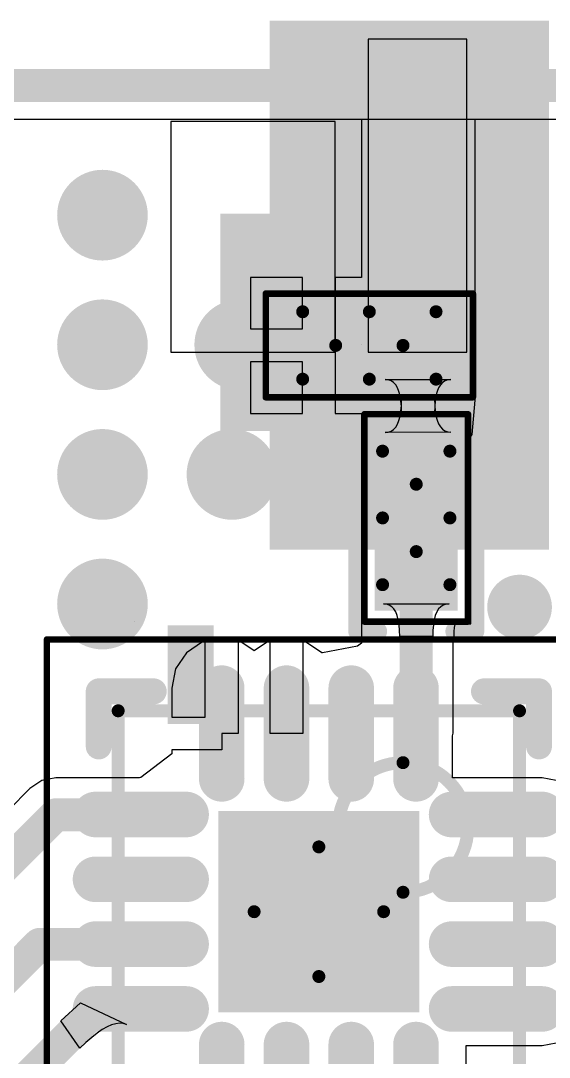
# Model space of a CAD drawing. Header units: millimetres. Extents: x 5.78 to 6.87, y 0.85 to 2.46.
# Drawn here: x 6.2744 to 6.4351, y 2.1458 to 2.4606 of the extents above; entities that cross this region are included whole.
import ezdxf

# ---------------------------------------------------------------- set-up
doc = ezdxf.new("R2010")
doc.units = ezdxf.units.MM
doc.header["$MEASUREMENT"] = 0
for name, color, linetype in [('BottomLayer', 5, 'Continuous'), ('Mechanical1', 6, 'Continuous'), ('Mechanical13', 56, 'Continuous'), ('Mechanical15', 56, 'Continuous'), ('MultiLayer', 9, 'Continuous'), ('TopLayer', 1, 'Continuous'), ('TopOverlay', 2, 'Continuous'), ('TopPaste', 8, 'Continuous'), ('TopSolder', 216, 'Continuous'), ('ViaHoleLayer', 16, 'Continuous')]:
    doc.layers.add(name, color=color, linetype=linetype)

# ---------------------------------------------------------------- blocks, each defined once
blk = doc.blocks.new('CAP_0402_1005_RF_45')
at = {"layer": 'Mechanical13', "const_width": 0.00394}
for points in [[(-0.02028, -0.01024), (-0.02028, 0.01024)], [(-0.02028, 0.01024), (0.02028, 0.01024)], [(0.02028, -0.01024), (0.02028, 0.01024)], [(-0.02028, -0.01024), (0.02028, -0.01024)]]:
    blk.add_lwpolyline(points, dxfattribs=at)
at = {"layer": 'Mechanical13', "const_width": 0.00197}
for points in [[(-0.02126, 0.01024, 1), (-0.01929, 0.01024, 1)], [(-0.02126, 0.01024, 1), (-0.01929, 0.01024, 1)], [(0.01929, 0.01024, 1), (0.02126, 0.01024, 1)], [(0.01929, 0.01024, 1), (0.02126, 0.01024, 1)], [(-0.02126, -0.01024, 1), (-0.01929, -0.01024, 1)], [(-0.02126, -0.01024, 1), (-0.01929, -0.01024, 1)], [(0.01929, -0.01024, 1), (0.02126, -0.01024, 1)], [(0.01929, -0.01024, 1), (0.02126, -0.01024, 1)]]:
    blk.add_lwpolyline(points, format="xyb", close=True, dxfattribs=at)
at = {"layer": 'Mechanical15'}
for points, const_width in [([(-0.0315, -0.01575), (-0.0315, 0.01575)], 0.00197), ([(-0.0315, 0.01575), (0.0315, 0.01575)], 0.00197), ([(0.0315, -0.01575), (0.0315, 0.01575)], 0.00197), ([(0, -0.01024), (0, 0.01024)], 0.00394), ([(-0.01024, 0), (0.01024, 0)], 0.00394), ([(-0.0315, -0.01575), (0.0315, -0.01575)], 0.00197)]:
    blk.add_lwpolyline(points, dxfattribs=dict(at, const_width=const_width))
for points, const_width in [([(-0.03199, 0.01575, 1), (-0.031, 0.01575, 1)], 0.000984), ([(-0.03199, 0.01575, 1), (-0.031, 0.01575, 1)], 0.000984), ([(0.031, 0.01575, 1), (0.03199, 0.01575, 1)], 0.000984), ([(0.031, 0.01575, 1), (0.03199, 0.01575, 1)], 0.000984), ([(-0.00098, 0.01024, 1), (0.00098, 0.01024, 1)], 0.00197), ([(-0.01122, 0, 1), (-0.00925, 0, 1)], 0.00197), ([(0.00925, 0, 1), (0.01122, 0, 1)], 0.00197), ([(-0.00098, -0.01024, 1), (0.00098, -0.01024, 1)], 0.00197), ([(-0.03199, -0.01575, 1), (-0.031, -0.01575, 1)], 0.000984), ([(-0.03199, -0.01575, 1), (-0.031, -0.01575, 1)], 0.000984), ([(0.031, -0.01575, 1), (0.03199, -0.01575, 1)], 0.000984), ([(0.031, -0.01575, 1), (0.03199, -0.01575, 1)], 0.000984)]:
    blk.add_lwpolyline(points, format="xyb", close=True, dxfattribs=dict(at, const_width=const_width))
at = {"layer": 'TopLayer'}
for points in [[(-0.00453, -0.01063), (-0.00453, 0.01063), (-0.02618, -0.01063), (-0.02618, 0.01063)], [(0.02618, -0.01063), (0.02618, 0.01063), (0.00453, -0.01063), (0.00453, 0.01063)]]:
    blk.add_solid(points, dxfattribs=at)
at = {"layer": 'TopOverlay', "const_width": 0.00591}
for points in [[(-0.03445, 0.01772), (0.03445, 0.01772)], [(-0.03445, 0.01181), (-0.03445, 0.01772)], [(0.03445, 0.01181), (0.03445, 0.01772)], [(-0.03445, -0.01772), (-0.03445, -0.01181)], [(0.03445, -0.01772), (0.03445, -0.01181)], [(-0.03445, -0.01772), (0.03445, -0.01772)]]:
    blk.add_lwpolyline(points, dxfattribs=at)
at = {"layer": 'TopOverlay', "const_width": 0.00295}
for points in [[(-0.03593, 0.01772, 1), (-0.03297, 0.01772, 1)], [(-0.03593, 0.01772, 1), (-0.03297, 0.01772, 1)], [(0.03297, 0.01772, 1), (0.03593, 0.01772, 1)], [(0.03297, 0.01772, 1), (0.03593, 0.01772, 1)], [(-0.03593, 0.01181, 1), (-0.03297, 0.01181, 1)], [(0.03297, 0.01181, 1), (0.03593, 0.01181, 1)], [(-0.03593, -0.01181, 1), (-0.03297, -0.01181, 1)], [(0.03297, -0.01181, 1), (0.03593, -0.01181, 1)], [(-0.03593, -0.01772, 1), (-0.03297, -0.01772, 1)], [(-0.03593, -0.01772, 1), (-0.03297, -0.01772, 1)], [(0.03297, -0.01772, 1), (0.03593, -0.01772, 1)], [(0.03297, -0.01772, 1), (0.03593, -0.01772, 1)]]:
    blk.add_lwpolyline(points, format="xyb", close=True, dxfattribs=at)
at = {"layer": 'TopPaste'}
for points in [[(-0.00453, -0.01063), (-0.00453, 0.01063), (-0.02618, -0.01063), (-0.02618, 0.01063)], [(0.02618, -0.01063), (0.02618, 0.01063), (0.00453, -0.01063), (0.00453, 0.01063)]]:
    blk.add_solid(points, dxfattribs=at)
at = {"layer": 'TopSolder'}
for points in [[(-0.00253, -0.01263), (-0.00253, 0.01263), (-0.02818, -0.01263), (-0.02818, 0.01263)], [(0.02818, -0.01263), (0.02818, 0.01263), (0.00253, -0.01263), (0.00253, 0.01263)]]:
    blk.add_solid(points, dxfattribs=at)
blk = doc.blocks.new('CAP_0402_1005_RF_46')
at = {"layer": 'Mechanical13', "const_width": 0.00394}
for points in [[(-0.02028, -0.01024), (-0.02028, 0.01024)], [(0.02028, 0.01024), (-0.02028, 0.01024)], [(0.02028, -0.01024), (0.02028, 0.01024)], [(0.02028, -0.01024), (-0.02028, -0.01024)]]:
    blk.add_lwpolyline(points, dxfattribs=at)
at = {"layer": 'Mechanical13', "const_width": 0.00197}
for points in [[(-0.02126, 0.01024, 1), (-0.01929, 0.01024, 1)], [(-0.02126, 0.01024, 1), (-0.01929, 0.01024, 1)], [(0.01929, 0.01024, 1), (0.02126, 0.01024, 1)], [(0.01929, 0.01024, 1), (0.02126, 0.01024, 1)], [(-0.02126, -0.01024, 1), (-0.01929, -0.01024, 1)], [(-0.02126, -0.01024, 1), (-0.01929, -0.01024, 1)], [(0.01929, -0.01024, 1), (0.02126, -0.01024, 1)], [(0.01929, -0.01024, 1), (0.02126, -0.01024, 1)]]:
    blk.add_lwpolyline(points, format="xyb", close=True, dxfattribs=at)
at = {"layer": 'Mechanical15'}
for points, const_width in [([(-0.0315, -0.01575), (-0.0315, 0.01575)], 0.00197), ([(0.0315, 0.01575), (-0.0315, 0.01575)], 0.00197), ([(0.0315, -0.01575), (0.0315, 0.01575)], 0.00197), ([(0, -0.01024), (0, 0.01024)], 0.00394), ([(0.01024, 0), (-0.01024, 0)], 0.00394), ([(0.0315, -0.01575), (-0.0315, -0.01575)], 0.00197)]:
    blk.add_lwpolyline(points, dxfattribs=dict(at, const_width=const_width))
for points, const_width in [([(-0.03199, 0.01575, 1), (-0.031, 0.01575, 1)], 0.000984), ([(-0.03199, 0.01575, 1), (-0.031, 0.01575, 1)], 0.000984), ([(0.031, 0.01575, 1), (0.03199, 0.01575, 1)], 0.000984), ([(0.031, 0.01575, 1), (0.03199, 0.01575, 1)], 0.000984), ([(-0.00098, 0.01024, 1), (0.00098, 0.01024, 1)], 0.00197), ([(-0.01122, 0, 1), (-0.00925, 0, 1)], 0.00197), ([(0.00925, 0, 1), (0.01122, 0, 1)], 0.00197), ([(-0.00098, -0.01024, 1), (0.00098, -0.01024, 1)], 0.00197), ([(-0.03199, -0.01575, 1), (-0.031, -0.01575, 1)], 0.000984), ([(-0.03199, -0.01575, 1), (-0.031, -0.01575, 1)], 0.000984), ([(0.031, -0.01575, 1), (0.03199, -0.01575, 1)], 0.000984), ([(0.031, -0.01575, 1), (0.03199, -0.01575, 1)], 0.000984)]:
    blk.add_lwpolyline(points, format="xyb", close=True, dxfattribs=dict(at, const_width=const_width))
at = {"layer": 'TopLayer'}
for points in [[(-0.00453, -0.01063), (-0.00453, 0.01063), (-0.02618, -0.01063), (-0.02618, 0.01063)], [(0.02618, -0.01063), (0.02618, 0.01063), (0.00453, -0.01063), (0.00453, 0.01063)]]:
    blk.add_solid(points, dxfattribs=at)
at = {"layer": 'TopOverlay', "const_width": 0.00591}
for points in [[(0.03445, 0.01772), (-0.03445, 0.01772)], [(-0.03445, 0.01181), (-0.03445, 0.01772)], [(0.03445, 0.01181), (0.03445, 0.01772)], [(-0.03445, -0.01772), (-0.03445, -0.01181)], [(0.03445, -0.01772), (0.03445, -0.01181)], [(0.03445, -0.01772), (-0.03445, -0.01772)]]:
    blk.add_lwpolyline(points, dxfattribs=at)
at = {"layer": 'TopOverlay', "const_width": 0.00295}
for points in [[(-0.03593, 0.01772, 1), (-0.03297, 0.01772, 1)], [(-0.03593, 0.01772, 1), (-0.03297, 0.01772, 1)], [(0.03297, 0.01772, 1), (0.03593, 0.01772, 1)], [(0.03297, 0.01772, 1), (0.03593, 0.01772, 1)], [(-0.03593, 0.01181, 1), (-0.03297, 0.01181, 1)], [(0.03297, 0.01181, 1), (0.03593, 0.01181, 1)], [(-0.03593, -0.01181, 1), (-0.03297, -0.01181, 1)], [(0.03297, -0.01181, 1), (0.03593, -0.01181, 1)], [(-0.03593, -0.01772, 1), (-0.03297, -0.01772, 1)], [(-0.03593, -0.01772, 1), (-0.03297, -0.01772, 1)], [(0.03297, -0.01772, 1), (0.03593, -0.01772, 1)], [(0.03297, -0.01772, 1), (0.03593, -0.01772, 1)]]:
    blk.add_lwpolyline(points, format="xyb", close=True, dxfattribs=at)
at = {"layer": 'TopPaste'}
for points in [[(-0.00453, -0.01063), (-0.00453, 0.01063), (-0.02618, -0.01063), (-0.02618, 0.01063)], [(0.02618, -0.01063), (0.02618, 0.01063), (0.00453, -0.01063), (0.00453, 0.01063)]]:
    blk.add_solid(points, dxfattribs=at)
at = {"layer": 'TopSolder'}
for points in [[(-0.00253, -0.01263), (-0.00253, 0.01263), (-0.02818, -0.01263), (-0.02818, 0.01263)], [(0.02818, -0.01263), (0.02818, 0.01263), (0.00253, -0.01263), (0.00253, 0.01263)]]:
    blk.add_solid(points, dxfattribs=at)
blk = doc.blocks.new('1C9CA8C2_7F7E_4E2B_A488_6DD37E6BADEA_51')
at = {"layer": 'Mechanical13', "const_width": 0.00394}
for points in [[(-0.06102, -0.06102), (-0.06102, 0.06102)], [(0.06102, 0.06102), (-0.06102, 0.06102)], [(0.06102, -0.06102), (0.06102, 0.06102)], [(0.06102, -0.06102), (-0.06102, -0.06102)]]:
    blk.add_lwpolyline(points, dxfattribs=at)
at = {"layer": 'Mechanical13'}
for points, const_width in [([(-0.06201, 0.06102, 1), (-0.06004, 0.06102, 1)], 0.00197), ([(-0.06201, 0.06102, 1), (-0.06004, 0.06102, 1)], 0.00197), ([(0.06004, 0.06102, 1), (0.06201, 0.06102, 1)], 0.00197), ([(0.06004, 0.06102, 1), (0.06201, 0.06102, 1)], 0.00197), ([(-0.00591, 0.02559, 1), (-0.04528, 0.02559, 1)], 0.00394), ([(-0.04626, 0.02559, 1), (-0.04429, 0.02559, 1)], 0.00197), ([(-0.00689, 0.02559, 1), (-0.00492, 0.02559, 1)], 0.00197), ([(-0.06201, -0.06102, 1), (-0.06004, -0.06102, 1)], 0.00197), ([(-0.06201, -0.06102, 1), (-0.06004, -0.06102, 1)], 0.00197), ([(0.06004, -0.06102, 1), (0.06201, -0.06102, 1)], 0.00197), ([(0.06004, -0.06102, 1), (0.06201, -0.06102, 1)], 0.00197)]:
    blk.add_lwpolyline(points, format="xyb", close=True, dxfattribs=dict(at, const_width=const_width))
at = {"layer": 'Mechanical15'}
for points, const_width in [([(-0.08268, -0.08268), (-0.08268, 0.08268)], 0.00197), ([(0.08268, 0.08268), (-0.08268, 0.08268)], 0.00197), ([(0.08268, -0.08268), (0.08268, 0.08268)], 0.00197), ([(0, -0.01968), (0, 0.01969)], 0.00394), ([(0.01968, 0), (-0.01969, 0)], 0.00394), ([(0.08268, -0.08268), (-0.08268, -0.08268)], 0.00197)]:
    blk.add_lwpolyline(points, dxfattribs=dict(at, const_width=const_width))
for points, const_width in [([(-0.08317, 0.08268, 1), (-0.08219, 0.08268, 1)], 0.000984), ([(-0.08317, 0.08268, 1), (-0.08219, 0.08268, 1)], 0.000984), ([(0.08219, 0.08268, 1), (0.08317, 0.08268, 1)], 0.000984), ([(0.08219, 0.08268, 1), (0.08317, 0.08268, 1)], 0.000984), ([(-0.00098, 0.01969, 1), (0.00098, 0.01969, 1)], 0.00197), ([(-0.02067, 0, 1), (-0.0187, 0, 1)], 0.00197), ([(0.0187, 0, 1), (0.02067, 0, 1)], 0.00197), ([(-0.00098, -0.01968, 1), (0.00098, -0.01968, 1)], 0.00197), ([(-0.08317, -0.08268, 1), (-0.08219, -0.08268, 1)], 0.000984), ([(-0.08317, -0.08268, 1), (-0.08219, -0.08268, 1)], 0.000984), ([(0.08219, -0.08268, 1), (0.08317, -0.08268, 1)], 0.000984), ([(0.08219, -0.08268, 1), (0.08317, -0.08268, 1)], 0.000984)]:
    blk.add_lwpolyline(points, format="xyb", close=True, dxfattribs=dict(at, const_width=const_width))
at = {"layer": 'TopLayer', "const_width": 0.00984}
for points in [[(-0.02953, 0.06791), (-0.02953, 0.04035)], [(-0.00984, 0.06791), (-0.00984, 0.04035)], [(0.00984, 0.06791), (0.00984, 0.04035)], [(0.02953, 0.06791), (0.02953, 0.04035)], [(-0.06791, 0.02953), (-0.04035, 0.02953)], [(0.04035, 0.02953), (0.06791, 0.02953)], [(-0.06791, 0.00984), (-0.04035, 0.00984)], [(0.04035, 0.00984), (0.06791, 0.00984)], [(-0.06791, -0.00984), (-0.04035, -0.00984)], [(0.04035, -0.00984), (0.06791, -0.00984)], [(-0.06791, -0.02953), (-0.04035, -0.02953)], [(0.04035, -0.02953), (0.06791, -0.02953)], [(-0.02953, -0.04035), (-0.02953, -0.06791)], [(-0.00984, -0.04035), (-0.00984, -0.06791)], [(0.00984, -0.04035), (0.00984, -0.06791)], [(0.02953, -0.04035), (0.02953, -0.06791)]]:
    blk.add_lwpolyline(points, dxfattribs=at)
at = {"layer": 'TopLayer', "const_width": 0.00492}
for points in [[(-0.03199, 0.06791, 1), (-0.02707, 0.06791, 1)], [(-0.0123, 0.06791, 1), (-0.00738, 0.06791, 1)], [(0.00738, 0.06791, 1), (0.0123, 0.06791, 1)], [(0.02707, 0.06791, 1), (0.03199, 0.06791, 1)], [(-0.03199, 0.04035, 1), (-0.02707, 0.04035, 1)], [(-0.0123, 0.04035, 1), (-0.00738, 0.04035, 1)], [(0.00738, 0.04035, 1), (0.0123, 0.04035, 1)], [(0.02707, 0.04035, 1), (0.03199, 0.04035, 1)], [(-0.07037, 0.02953, 1), (-0.06545, 0.02953, 1)], [(-0.04282, 0.02953, 1), (-0.03789, 0.02953, 1)], [(0.03789, 0.02953, 1), (0.04282, 0.02953, 1)], [(0.06545, 0.02953, 1), (0.07037, 0.02953, 1)], [(-0.07037, 0.00984, 1), (-0.06545, 0.00984, 1)], [(-0.04282, 0.00984, 1), (-0.03789, 0.00984, 1)], [(0.03789, 0.00984, 1), (0.04282, 0.00984, 1)], [(0.06545, 0.00984, 1), (0.07037, 0.00984, 1)], [(-0.07037, -0.00984, 1), (-0.06545, -0.00984, 1)], [(-0.04282, -0.00984, 1), (-0.03789, -0.00984, 1)], [(0.03789, -0.00984, 1), (0.04282, -0.00984, 1)], [(0.06545, -0.00984, 1), (0.07037, -0.00984, 1)], [(-0.07037, -0.02953, 1), (-0.06545, -0.02953, 1)], [(-0.04282, -0.02953, 1), (-0.03789, -0.02953, 1)], [(0.03789, -0.02953, 1), (0.04282, -0.02953, 1)], [(0.06545, -0.02953, 1), (0.07037, -0.02953, 1)], [(-0.03199, -0.04035, 1), (-0.02707, -0.04035, 1)], [(-0.0123, -0.04035, 1), (-0.00738, -0.04035, 1)], [(0.00738, -0.04035, 1), (0.0123, -0.04035, 1)], [(0.02707, -0.04035, 1), (0.03199, -0.04035, 1)], [(-0.03199, -0.06791, 1), (-0.02707, -0.06791, 1)], [(-0.0123, -0.06791, 1), (-0.00738, -0.06791, 1)], [(0.00738, -0.06791, 1), (0.0123, -0.06791, 1)], [(0.02707, -0.06791, 1), (0.03199, -0.06791, 1)]]:
    blk.add_lwpolyline(points, format="xyb", close=True, dxfattribs=at)
at = {"layer": 'TopLayer'}
blk.add_solid([(-0.02854, -0.02854), (0.02854, -0.02854), (-0.02854, 0.02854), (0.02854, 0.02854)], dxfattribs=at)
at = {"layer": 'TopOverlay'}
for points, const_width in [([(-0.0876, 0.06102, 1), (-0.09744, 0.06102, 1)], 0.00984), ([(-0.0689, 0.06693, 1), (-0.06496, 0.06693, 1)], 0.00394), ([(-0.0689, 0.06693, 1), (-0.06496, 0.06693, 1)], 0.00394), ([(-0.05216, 0.06693, 1), (-0.04823, 0.06693, 1)], 0.00394), ([(0.04823, 0.06693, 1), (0.05216, 0.06693, 1)], 0.00394), ([(0.06496, 0.06693, 1), (0.0689, 0.06693, 1)], 0.00394), ([(0.06496, 0.06693, 1), (0.0689, 0.06693, 1)], 0.00394), ([(-0.0999, 0.06102, 1), (-0.09498, 0.06102, 1)], 0.00492), ([(-0.09006, 0.06102, 1), (-0.08514, 0.06102, 1)], 0.00492), ([(-0.0689, 0.0502, 1), (-0.06496, 0.0502, 1)], 0.00394), ([(0.06496, 0.0502, 1), (0.0689, 0.0502, 1)], 0.00394), ([(-0.0689, -0.0502, 1), (-0.06496, -0.0502, 1)], 0.00394), ([(0.06496, -0.0502, 1), (0.0689, -0.0502, 1)], 0.00394), ([(-0.0689, -0.06693, 1), (-0.06496, -0.06693, 1)], 0.00394), ([(-0.0689, -0.06693, 1), (-0.06496, -0.06693, 1)], 0.00394), ([(-0.05216, -0.06693, 1), (-0.04823, -0.06693, 1)], 0.00394), ([(0.04823, -0.06693, 1), (0.05216, -0.06693, 1)], 0.00394), ([(0.06496, -0.06693, 1), (0.0689, -0.06693, 1)], 0.00394), ([(0.06496, -0.06693, 1), (0.0689, -0.06693, 1)], 0.00394)]:
    blk.add_lwpolyline(points, format="xyb", close=True, dxfattribs=dict(at, const_width=const_width))
at = {"layer": 'TopOverlay', "const_width": 0.00787}
for points in [[(-0.06693, 0.0502), (-0.06693, 0.06693)], [(-0.0502, 0.06693), (-0.06693, 0.06693)], [(0.06693, 0.06693), (0.0502, 0.06693)], [(0.06693, 0.0502), (0.06693, 0.06693)], [(-0.06693, -0.06693), (-0.06693, -0.0502)], [(0.06693, -0.06693), (0.06693, -0.0502)], [(-0.0502, -0.06693), (-0.06693, -0.06693)], [(0.06693, -0.06693), (0.0502, -0.06693)]]:
    blk.add_lwpolyline(points, dxfattribs=at)
at = {"layer": 'TopPaste', "const_width": 0.00984}
for points in [[(-0.02953, 0.06791), (-0.02953, 0.04035)], [(-0.00984, 0.06791), (-0.00984, 0.04035)], [(0.00984, 0.06791), (0.00984, 0.04035)], [(0.02953, 0.06791), (0.02953, 0.04035)], [(-0.06791, 0.02953), (-0.04035, 0.02953)], [(0.04035, 0.02953), (0.06791, 0.02953)], [(-0.06791, 0.00984), (-0.04035, 0.00984)], [(0.04035, 0.00984), (0.06791, 0.00984)], [(-0.06791, -0.00984), (-0.04035, -0.00984)], [(0.04035, -0.00984), (0.06791, -0.00984)], [(-0.06791, -0.02953), (-0.04035, -0.02953)], [(0.04035, -0.02953), (0.06791, -0.02953)], [(-0.02953, -0.04035), (-0.02953, -0.06791)], [(-0.00984, -0.04035), (-0.00984, -0.06791)], [(0.00984, -0.04035), (0.00984, -0.06791)], [(0.02953, -0.04035), (0.02953, -0.06791)]]:
    blk.add_lwpolyline(points, dxfattribs=at)
at = {"layer": 'TopPaste', "const_width": 0.00492}
for points in [[(-0.03199, 0.06791, 1), (-0.02707, 0.06791, 1)], [(-0.0123, 0.06791, 1), (-0.00738, 0.06791, 1)], [(0.00738, 0.06791, 1), (0.0123, 0.06791, 1)], [(0.02707, 0.06791, 1), (0.03199, 0.06791, 1)], [(-0.03199, 0.04035, 1), (-0.02707, 0.04035, 1)], [(-0.0123, 0.04035, 1), (-0.00738, 0.04035, 1)], [(0.00738, 0.04035, 1), (0.0123, 0.04035, 1)], [(0.02707, 0.04035, 1), (0.03199, 0.04035, 1)], [(-0.07037, 0.02953, 1), (-0.06545, 0.02953, 1)], [(-0.04282, 0.02953, 1), (-0.03789, 0.02953, 1)], [(0.03789, 0.02953, 1), (0.04282, 0.02953, 1)], [(0.06545, 0.02953, 1), (0.07037, 0.02953, 1)], [(-0.07037, 0.00984, 1), (-0.06545, 0.00984, 1)], [(-0.04282, 0.00984, 1), (-0.03789, 0.00984, 1)], [(0.03789, 0.00984, 1), (0.04282, 0.00984, 1)], [(0.06545, 0.00984, 1), (0.07037, 0.00984, 1)], [(-0.07037, -0.00984, 1), (-0.06545, -0.00984, 1)], [(-0.04282, -0.00984, 1), (-0.03789, -0.00984, 1)], [(0.03789, -0.00984, 1), (0.04282, -0.00984, 1)], [(0.06545, -0.00984, 1), (0.07037, -0.00984, 1)], [(-0.07037, -0.02953, 1), (-0.06545, -0.02953, 1)], [(-0.04282, -0.02953, 1), (-0.03789, -0.02953, 1)], [(0.03789, -0.02953, 1), (0.04282, -0.02953, 1)], [(0.06545, -0.02953, 1), (0.07037, -0.02953, 1)], [(-0.03199, -0.04035, 1), (-0.02707, -0.04035, 1)], [(-0.0123, -0.04035, 1), (-0.00738, -0.04035, 1)], [(0.00738, -0.04035, 1), (0.0123, -0.04035, 1)], [(0.02707, -0.04035, 1), (0.03199, -0.04035, 1)], [(-0.03199, -0.06791, 1), (-0.02707, -0.06791, 1)], [(-0.0123, -0.06791, 1), (-0.00738, -0.06791, 1)], [(0.00738, -0.06791, 1), (0.0123, -0.06791, 1)], [(0.02707, -0.06791, 1), (0.03199, -0.06791, 1)]]:
    blk.add_lwpolyline(points, format="xyb", close=True, dxfattribs=at)
at = {"layer": 'TopPaste'}
blk.add_solid([(-0.02854, -0.02854), (0.02854, -0.02854), (-0.02854, 0.02854), (0.02854, 0.02854)], dxfattribs=at)
at = {"layer": 'TopSolder', "const_width": 0.01384}
for points in [[(-0.02953, 0.06791), (-0.02953, 0.04035)], [(-0.00984, 0.06791), (-0.00984, 0.04035)], [(0.00984, 0.06791), (0.00984, 0.04035)], [(0.02953, 0.06791), (0.02953, 0.04035)], [(-0.06791, 0.02953), (-0.04035, 0.02953)], [(0.04035, 0.02953), (0.06791, 0.02953)], [(-0.06791, 0.00984), (-0.04035, 0.00984)], [(0.04035, 0.00984), (0.06791, 0.00984)], [(-0.06791, -0.00984), (-0.04035, -0.00984)], [(0.04035, -0.00984), (0.06791, -0.00984)], [(-0.06791, -0.02953), (-0.04035, -0.02953)], [(0.04035, -0.02953), (0.06791, -0.02953)], [(-0.02953, -0.04035), (-0.02953, -0.06791)], [(-0.00984, -0.04035), (-0.00984, -0.06791)], [(0.00984, -0.04035), (0.00984, -0.06791)], [(0.02953, -0.04035), (0.02953, -0.06791)]]:
    blk.add_lwpolyline(points, dxfattribs=at)
at = {"layer": 'TopSolder', "const_width": 0.00692}
for points in [[(-0.03299, 0.06791, 1), (-0.02607, 0.06791, 1)], [(-0.0133, 0.06791, 1), (-0.00638, 0.06791, 1)], [(0.00638, 0.06791, 1), (0.0133, 0.06791, 1)], [(0.02607, 0.06791, 1), (0.03299, 0.06791, 1)], [(-0.03299, 0.04035, 1), (-0.02607, 0.04035, 1)], [(-0.0133, 0.04035, 1), (-0.00638, 0.04035, 1)], [(0.00638, 0.04035, 1), (0.0133, 0.04035, 1)], [(0.02607, 0.04035, 1), (0.03299, 0.04035, 1)], [(-0.07137, 0.02953, 1), (-0.06445, 0.02953, 1)], [(-0.04382, 0.02953, 1), (-0.03689, 0.02953, 1)], [(0.03689, 0.02953, 1), (0.04382, 0.02953, 1)], [(0.06445, 0.02953, 1), (0.07137, 0.02953, 1)], [(-0.07137, 0.00984, 1), (-0.06445, 0.00984, 1)], [(-0.04382, 0.00984, 1), (-0.03689, 0.00984, 1)], [(0.03689, 0.00984, 1), (0.04382, 0.00984, 1)], [(0.06445, 0.00984, 1), (0.07137, 0.00984, 1)], [(-0.07137, -0.00984, 1), (-0.06445, -0.00984, 1)], [(-0.04382, -0.00984, 1), (-0.03689, -0.00984, 1)], [(0.03689, -0.00984, 1), (0.04382, -0.00984, 1)], [(0.06445, -0.00984, 1), (0.07137, -0.00984, 1)], [(-0.07137, -0.02953, 1), (-0.06445, -0.02953, 1)], [(-0.04382, -0.02953, 1), (-0.03689, -0.02953, 1)], [(0.03689, -0.02953, 1), (0.04382, -0.02953, 1)], [(0.06445, -0.02953, 1), (0.07137, -0.02953, 1)], [(-0.03299, -0.04035, 1), (-0.02607, -0.04035, 1)], [(-0.0133, -0.04035, 1), (-0.00638, -0.04035, 1)], [(0.00638, -0.04035, 1), (0.0133, -0.04035, 1)], [(0.02607, -0.04035, 1), (0.03299, -0.04035, 1)], [(-0.03299, -0.06791, 1), (-0.02607, -0.06791, 1)], [(-0.0133, -0.06791, 1), (-0.00638, -0.06791, 1)], [(0.00638, -0.06791, 1), (0.0133, -0.06791, 1)], [(0.02607, -0.06791, 1), (0.03299, -0.06791, 1)]]:
    blk.add_lwpolyline(points, format="xyb", close=True, dxfattribs=at)
at = {"layer": 'TopSolder'}
blk.add_solid([(-0.03054, -0.03054), (0.03054, -0.03054), (-0.03054, 0.03054), (0.03054, 0.03054)], dxfattribs=at)

msp = doc.modelspace()

# ---------------------------------------------------------------- linework, layer by layer
at = {"layer": 'BottomLayer'}
msp.add_line((5.7976, 2.43075), (6.8402, 2.43075), dxfattribs=at)
at = {"layer": 'BottomLayer', "const_width": 0.01378}
for points in [[(6.29232, 2.40157, 1), (6.3061, 2.40157, 1)], [(6.29232, 2.3622, 1), (6.3061, 2.3622, 1)], [(6.33405, 2.3622, 1), (6.34783, 2.3622, 1)], [(6.29232, 2.32283, 1), (6.3061, 2.32283, 1)], [(6.33169, 2.32283, 1), (6.34547, 2.32283, 1)], [(6.29232, 2.28346, 1), (6.3061, 2.28346, 1)], [(6.35811, 2.19, 1), (6.37189, 2.19, 1)]]:
    msp.add_lwpolyline(points, format="xyb", close=True, dxfattribs=at)
at = {"layer": 'Mechanical1', "const_width": 0.01}
msp.add_lwpolyline([(5.7874, 2.44094), (6.85039, 2.44094)], dxfattribs=at)
at = {"layer": 'MultiLayer', "const_width": 0.01378}
for points in [[(6.29232, 2.40157, 1), (6.3061, 2.40157, 1)], [(6.29232, 2.3622, 1), (6.3061, 2.3622, 1)], [(6.33405, 2.3622, 1), (6.34783, 2.3622, 1)], [(6.29232, 2.32283, 1), (6.3061, 2.32283, 1)], [(6.33169, 2.32283, 1), (6.34547, 2.32283, 1)], [(6.29232, 2.28346, 1), (6.3061, 2.28346, 1)], [(6.35811, 2.19, 1), (6.37189, 2.19, 1)]]:
    msp.add_lwpolyline(points, format="xyb", close=True, dxfattribs=at)
at = {"layer": 'TopLayer'}
for p, q in [((6.38, 2.455), (6.38, 2.36)), ((6.41, 2.455), (6.38, 2.455)), ((6.41, 2.36), (6.41, 2.455)), ((5.7976, 2.43075), (6.37795, 2.43075)), ((6.37795, 2.43075), (6.37795, 2.38263)), ((6.41249, 2.37863), (6.41249, 2.43075)), ((6.41249, 2.43075), (6.8402, 2.43075)), ((6.32, 2.43), (6.32, 2.36)), ((6.37, 2.43), (6.32, 2.43)), ((6.37, 2.35996), (6.37, 2.43)), ((6.36, 2.38263), (6.34417, 2.38263)), ((6.34417, 2.38263), (6.34417, 2.367)), ((6.36, 2.367), (6.36, 2.38263)), ((6.37795, 2.38263), (6.37, 2.38263)), ((6.37, 2.38263), (6.37, 2.362)), ((6.41254, 2.37863), (6.41249, 2.37863)), ((6.41254, 2.34537), (6.41254, 2.37863)), ((6.34417, 2.367), (6.36, 2.367)), ((6.37, 2.362), (6.37, 2.34137)), ((6.37795, 2.3622), (6.37795, 2.3622)), ((6.32, 2.36), (6.32004, 2.35996)), ((6.32004, 2.35996), (6.37, 2.35996)), ((6.38, 2.36), (6.41, 2.36)), ((6.41, 2.36), (6.41, 2.36)), ((6.36, 2.357), (6.34417, 2.357)), ((6.34417, 2.357), (6.34417, 2.34137)), ((6.36, 2.34137), (6.36, 2.357)), ((6.38611, 2.35151), (6.38516, 2.35161)), ((6.38516, 2.35161), (6.40516, 2.35161)), ((6.38696, 2.35121), (6.38611, 2.35151)), ((6.38771, 2.3507), (6.38696, 2.35121)), ((6.38836, 2.34999), (6.38771, 2.3507)), ((6.38891, 2.34908), (6.38836, 2.34999)), ((6.38936, 2.34797), (6.38891, 2.34908)), ((6.40141, 2.34908), (6.40096, 2.34797)), ((6.40196, 2.34999), (6.40141, 2.34908)), ((6.40261, 2.3507), (6.40196, 2.34999)), ((6.40336, 2.35121), (6.40261, 2.3507)), ((6.40421, 2.35151), (6.40336, 2.35121)), ((6.40516, 2.35161), (6.40421, 2.35151)), ((6.38971, 2.34665), (6.38936, 2.34797)), ((6.38996, 2.34513), (6.38971, 2.34665)), ((6.39011, 2.34375), (6.39016, 2.34567)), ((6.39016, 2.34567), (6.40016, 2.34567)), ((6.40016, 2.34567), (6.40021, 2.34377)), ((6.40061, 2.34665), (6.40036, 2.34513)), ((6.40096, 2.34797), (6.40061, 2.34665)), ((6.39011, 2.34341), (6.38996, 2.34513)), ((6.38996, 2.34203), (6.39011, 2.34375)), ((6.39016, 2.34149), (6.39011, 2.34341)), ((6.40021, 2.34341), (6.40016, 2.34149)), ((6.40036, 2.34513), (6.40021, 2.34341)), ((6.40021, 2.34377), (6.40036, 2.34207)), ((6.41157, 2.33498), (6.41254, 2.34537)), ((6.41254, 2.34537), (6.41254, 2.34537)), ((6.34417, 2.34137), (6.36, 2.34137)), ((6.37, 2.34137), (6.37795, 2.34137)), ((6.37795, 2.34137), (6.37795, 2.2716)), ((6.38936, 2.33921), (6.38971, 2.34052)), ((6.38971, 2.34052), (6.38996, 2.34203)), ((6.40016, 2.34149), (6.39016, 2.34149)), ((6.40036, 2.34207), (6.4006, 2.34057)), ((6.4006, 2.34057), (6.40095, 2.33927)), ((6.38696, 2.33596), (6.38771, 2.33647)), ((6.38771, 2.33647), (6.38836, 2.33718)), ((6.38836, 2.33718), (6.38891, 2.33809)), ((6.38891, 2.33809), (6.38936, 2.33921)), ((6.40095, 2.33927), (6.4014, 2.33817)), ((6.4014, 2.33817), (6.40194, 2.33727)), ((6.40194, 2.33727), (6.40259, 2.33657)), ((6.40259, 2.33657), (6.40333, 2.33607)), ((6.40512, 2.33567), (6.38516, 2.33555)), ((6.38516, 2.33555), (6.38611, 2.33565)), ((6.38611, 2.33565), (6.38696, 2.33596)), ((6.40333, 2.33607), (6.40417, 2.33577)), ((6.40417, 2.33577), (6.40512, 2.33567)), ((6.41124, 2.33436), (6.41157, 2.33498)), ((6.41124, 2.30813), (6.41124, 2.33436)), ((6.41157, 2.33498), (6.41157, 2.33498)), ((6.41124, 2.27743), (6.41124, 2.30813)), ((6.38556, 2.28345), (6.38461, 2.28355)), ((6.38461, 2.28355), (6.40461, 2.28355)), ((6.38641, 2.28315), (6.38556, 2.28345)), ((6.38716, 2.28265), (6.38641, 2.28315)), ((6.38781, 2.28195), (6.38716, 2.28265)), ((6.40206, 2.28265), (6.40141, 2.28195)), ((6.40281, 2.28315), (6.40206, 2.28265)), ((6.40366, 2.28345), (6.40281, 2.28315)), ((6.40461, 2.28355), (6.40366, 2.28345)), ((6.38836, 2.28105), (6.38781, 2.28195)), ((6.38881, 2.27995), (6.38836, 2.28105)), ((6.38916, 2.27865), (6.38881, 2.27995)), ((6.40041, 2.27995), (6.40006, 2.27865)), ((6.40086, 2.28105), (6.40041, 2.27995)), ((6.40141, 2.28195), (6.40086, 2.28105)), ((6.309, 2.278), (6.309, 2.278)), ((6.38941, 2.27715), (6.38916, 2.27865)), ((6.38956, 2.27545), (6.38941, 2.27715)), ((6.39981, 2.27715), (6.39966, 2.27545)), ((6.40006, 2.27865), (6.39981, 2.27715)), ((6.40614, 2.27507), (6.40625, 2.27633)), ((6.40625, 2.27633), (6.40641, 2.27726)), ((6.40641, 2.27726), (6.40645, 2.27743)), ((6.40645, 2.27743), (6.41124, 2.27743)), ((6.38961, 2.27355), (6.38956, 2.27545)), ((6.39961, 2.27355), (6.38961, 2.27355)), ((6.39966, 2.27545), (6.39961, 2.27355)), ((6.40582, 2.27275), (6.4061, 2.27337)), ((6.4061, 2.27337), (6.40614, 2.27507)), ((6.32965, 2.27197), (6.32471, 2.26867)), ((6.33047, 2.27213), (6.32965, 2.27197)), ((6.33047, 2.24913), (6.33047, 2.27213)), ((6.34129, 2.27197), (6.34047, 2.27213)), ((6.34047, 2.27213), (6.34047, 2.24413)), ((6.34532, 2.26928), (6.34129, 2.27197)), ((6.34934, 2.27197), (6.34532, 2.26928)), ((6.35016, 2.27213), (6.34934, 2.27197)), ((6.35016, 2.24413), (6.35016, 2.27213)), ((6.36098, 2.27197), (6.36016, 2.27213)), ((6.36016, 2.27213), (6.36016, 2.24413)), ((6.36592, 2.26867), (6.36098, 2.27197)), ((6.37675, 2.27061), (6.36608, 2.26864)), ((6.37795, 2.2716), (6.37675, 2.27061)), ((6.40582, 2.24421), (6.40582, 2.27275)), ((6.32471, 2.26867), (6.32142, 2.26374)), ((6.36608, 2.26864), (6.36592, 2.26867)), ((6.32142, 2.26374), (6.32026, 2.25791)), ((6.32026, 2.25791), (6.32026, 2.24913)), ((6.32026, 2.24913), (6.33047, 2.24913)), ((6.34047, 2.24413), (6.33547, 2.24413)), ((6.33547, 2.24413), (6.33547, 2.23913)), ((6.36016, 2.24413), (6.35016, 2.24413)), ((6.40566, 2.24341), (6.40582, 2.24421)), ((6.40566, 2.23066), (6.40566, 2.24341)), ((6.40582, 2.24421), (6.40582, 2.24421)), ((6.33547, 2.23913), (6.32026, 2.23913)), ((6.32026, 2.23913), (6.32026, 2.23799)), ((6.32026, 2.23799), (6.31087, 2.23074)), ((6.28075, 2.22981), (6.27711, 2.22738)), ((6.28504, 2.23066), (6.28075, 2.22981)), ((6.31047, 2.23066), (6.28504, 2.23066)), ((6.31087, 2.23074), (6.31047, 2.23066)), ((6.43291, 2.23066), (6.40566, 2.23066)), ((6.43717, 2.22982), (6.43291, 2.23066)), ((6.27711, 2.22738), (6.2707, 2.22097)), ((6.27711, 2.22738), (6.27711, 2.22738)), ((6.28655, 2.15686), (6.29256, 2.16235)), ((6.29256, 2.16235), (6.30649, 2.1557)), ((6.29235, 2.14851), (6.28655, 2.15686)), ((6.29914, 2.15419), (6.29758, 2.15312)), ((6.3006, 2.15502), (6.29914, 2.15419)), ((6.30197, 2.15562), (6.3006, 2.15502)), ((6.30324, 2.15599), (6.30197, 2.15562)), ((6.30442, 2.15613), (6.30324, 2.15599)), ((6.3055, 2.15603), (6.30442, 2.15613)), ((6.30649, 2.1557), (6.3055, 2.15603)), ((6.29593, 2.15181), (6.29419, 2.15028)), ((6.29758, 2.15312), (6.29593, 2.15181)), ((6.29419, 2.15028), (6.29235, 2.14851)), ((6.40974, 2.14087), (6.40974, 2.14934)), ((6.40974, 2.14934), (6.43291, 2.14934)), ((6.43291, 2.14934), (6.43717, 2.15018))]:
    msp.add_line(p, q, dxfattribs=at)
for points, const_width in [([(6.29232, 2.40157, 1), (6.3061, 2.40157, 1)], 0.01378), ([(6.29232, 2.3622, 1), (6.3061, 2.3622, 1)], 0.01378), ([(6.33405, 2.3622, 1), (6.34783, 2.3622, 1)], 0.01378), ([(6.39266, 2.36145, 1), (6.39766, 2.36145, 1)], 0.005), ([(6.39266, 2.36145, 1), (6.39766, 2.36145, 1)], 0.005), ([(6.39321, 2.362, 1), (6.39821, 2.362, 1)], 0.005), ([(6.29232, 2.32283, 1), (6.3061, 2.32283, 1)], 0.01378), ([(6.33169, 2.32283, 1), (6.34547, 2.32283, 1)], 0.01378), ([(6.39211, 2.32496, 1), (6.39711, 2.32496, 1)], 0.005), ([(6.39266, 2.32551, 1), (6.39766, 2.32551, 1)], 0.005), ([(6.39266, 2.32551, 1), (6.39766, 2.32551, 1)], 0.005), ([(6.39211, 2.29425, 1), (6.39711, 2.29425, 1)], 0.005), ([(6.29232, 2.28346, 1), (6.3061, 2.28346, 1)], 0.01378), ([(6.39203, 2.24413, 1), (6.39703, 2.24413, 1)], 0.005), ([(6.39211, 2.24421, 1), (6.39711, 2.24421, 1)], 0.005), ([(6.39211, 2.24421, 1), (6.39711, 2.24421, 1)], 0.005), ([(6.28254, 2.21945, 1), (6.28754, 2.21945, 1)], 0.005), ([(6.28254, 2.21945, 1), (6.28754, 2.21945, 1)], 0.005), ([(6.30829, 2.21945, 1), (6.31329, 2.21945, 1)], 0.005), ([(6.30829, 2.21945, 1), (6.31329, 2.21945, 1)], 0.005), ([(6.30837, 2.21953, 1), (6.31337, 2.21953, 1)], 0.005), ([(6.41663, 2.19984, 1), (6.42163, 2.19984, 1)], 0.005), ([(6.35811, 2.19, 1), (6.37189, 2.19, 1)], 0.01378), ([(6.27758, 2.18008, 1), (6.28258, 2.18008, 1)], 0.005), ([(6.27758, 2.18008, 1), (6.28258, 2.18008, 1)], 0.005), ([(6.30829, 2.18008, 1), (6.31329, 2.18008, 1)], 0.005), ([(6.30829, 2.18008, 1), (6.31329, 2.18008, 1)], 0.005), ([(6.30837, 2.18016, 1), (6.31337, 2.18016, 1)], 0.005), ([(6.41663, 2.18016, 1), (6.42163, 2.18016, 1)], 0.005), ([(6.29474, 2.16047, 1), (6.29974, 2.16047, 1)], 0.005), ([(6.29474, 2.16047, 1), (6.29974, 2.16047, 1)], 0.005), ([(6.30837, 2.16047, 1), (6.31337, 2.16047, 1)], 0.005)]:
    msp.add_lwpolyline(points, format="xyb", close=True, dxfattribs=dict(at, const_width=const_width))
at = {"layer": 'TopLayer', "const_width": 0.01}
for points in [[(6.39516, 2.36145), (6.39571, 2.362)], [(6.39516, 2.32551), (6.39516, 2.36145)], [(6.39461, 2.32496), (6.39516, 2.32551)], [(6.39461, 2.24421), (6.39461, 2.29425)], [(6.39453, 2.24413), (6.39461, 2.24421)], [(6.26, 2.19441), (6.28504, 2.21945)], [(6.28504, 2.21945), (6.31079, 2.21945)], [(6.31079, 2.21945), (6.31087, 2.21953)], [(6.41913, 2.19984), (6.48984, 2.19984)], [(6.26, 2.16), (6.28008, 2.18008)], [(6.28008, 2.18008), (6.31079, 2.18008)], [(6.31079, 2.18008), (6.31087, 2.18016)], [(6.41913, 2.18016), (6.4414, 2.18016)], [(6.27677, 2.14), (6.29724, 2.16047)], [(6.29724, 2.16047), (6.31087, 2.16047)]]:
    msp.add_lwpolyline(points, dxfattribs=at)
at = {"layer": 'TopLayer'}
for points in [[(6.386, 2.365), (6.406, 2.365), (6.386, 2.431), (6.406, 2.431)], [(6.335, 2.336), (6.367, 2.336), (6.335, 2.402), (6.367, 2.402)], [(6.351, 2.35), (6.378, 2.35), (6.351, 2.399), (6.378, 2.399)], [(6.319, 2.247), (6.333, 2.247), (6.319, 2.277), (6.333, 2.277)]]:
    msp.add_solid(points, dxfattribs=at)
at = {"layer": 'TopSolder'}
msp.add_solid([(6.35, 2.3), (6.435, 2.3), (6.35, 2.46063), (6.435, 2.46063)], dxfattribs=at)
at = {"layer": 'ViaHoleLayer', "const_width": 0.00689}
for points in [[(6.29577, 2.40157, 1), (6.30266, 2.40157, 1)], [(6.29577, 2.3622, 1), (6.30266, 2.3622, 1)], [(6.33749, 2.3622, 1), (6.34438, 2.3622, 1)], [(6.29577, 2.32283, 1), (6.30266, 2.32283, 1)], [(6.33514, 2.32283, 1), (6.34203, 2.32283, 1)], [(6.29577, 2.28346, 1), (6.30266, 2.28346, 1)], [(6.36156, 2.19, 1), (6.36844, 2.19, 1)]]:
    msp.add_lwpolyline(points, format="xyb", close=True, dxfattribs=at)

# ---------------------------------------------------------------- block references
msp.add_blockref('CAP_0402_1005_RF_45', (6.38035, 2.362))
at = {"rotation": 270}
for name, p in [('CAP_0402_1005_RF_46', (6.39461, 2.30961)), ('1C9CA8C2_7F7E_4E2B_A488_6DD37E6BADEA_51', (6.365, 2.19))]:
    msp.add_blockref(name, p, dxfattribs=at)

doc.saveas('drawing.dxf')
